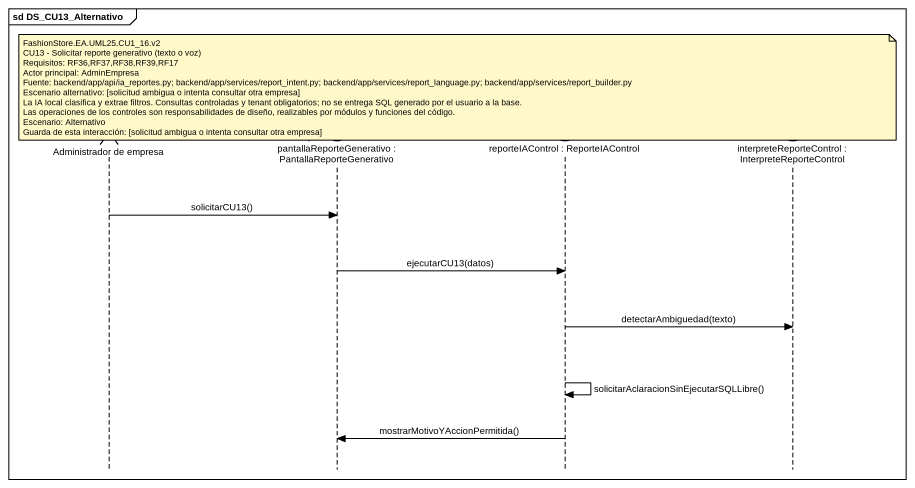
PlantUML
@startuml
mainframe sd DS_CU13_Alternativo
hide footbox
actor "Administrador de empresa" as Administrador_de_empresa
boundary "pantallaReporteGenerativo : PantallaReporteGenerativo" as pantallaReporteGenerativo #F5FFE1
control "reporteIAControl : ReporteIAControl" as reporteIAControl #E4FFF0
control "interpreteReporteControl : InterpreteReporteControl" as interpreteReporteControl #E4FFF0

note over reporteIAControl
  FashionStore.EA.UML25.CU1_16.v2
  CU13 - Solicitar reporte generativo (texto o voz)
  Requisitos: RF36,RF37,RF38,RF39,RF17
  Actor principal: AdminEmpresa
  Fuente: backend/app/api/ia_reportes.py; backend/app/services/report_intent.py; backend/app/services/report_language.py; backend/app/services/report_builder.py
  Escenario alternativo: [solicitud ambigua o intenta consultar otra empresa]
  La IA local clasifica y extrae filtros. Consultas controladas y tenant obligatorios; no se entrega SQL generado por el usuario a la base.
  Las operaciones de los controles son responsabilidades de diseño, realizables por módulos y funciones del código.
  Escenario: Alternativo
  Guarda de esta interacción: [solicitud ambigua o intenta consultar otra empresa]
end note
Administrador_de_empresa -> pantallaReporteGenerativo : solicitarCU13()
pantallaReporteGenerativo -> reporteIAControl : ejecutarCU13(datos)
reporteIAControl -> interpreteReporteControl : detectarAmbiguedad(texto)
reporteIAControl -> reporteIAControl : solicitarAclaracionSinEjecutarSQLLibre()
reporteIAControl -> pantallaReporteGenerativo : mostrarMotivoYAccionPermitida()
@enduml
